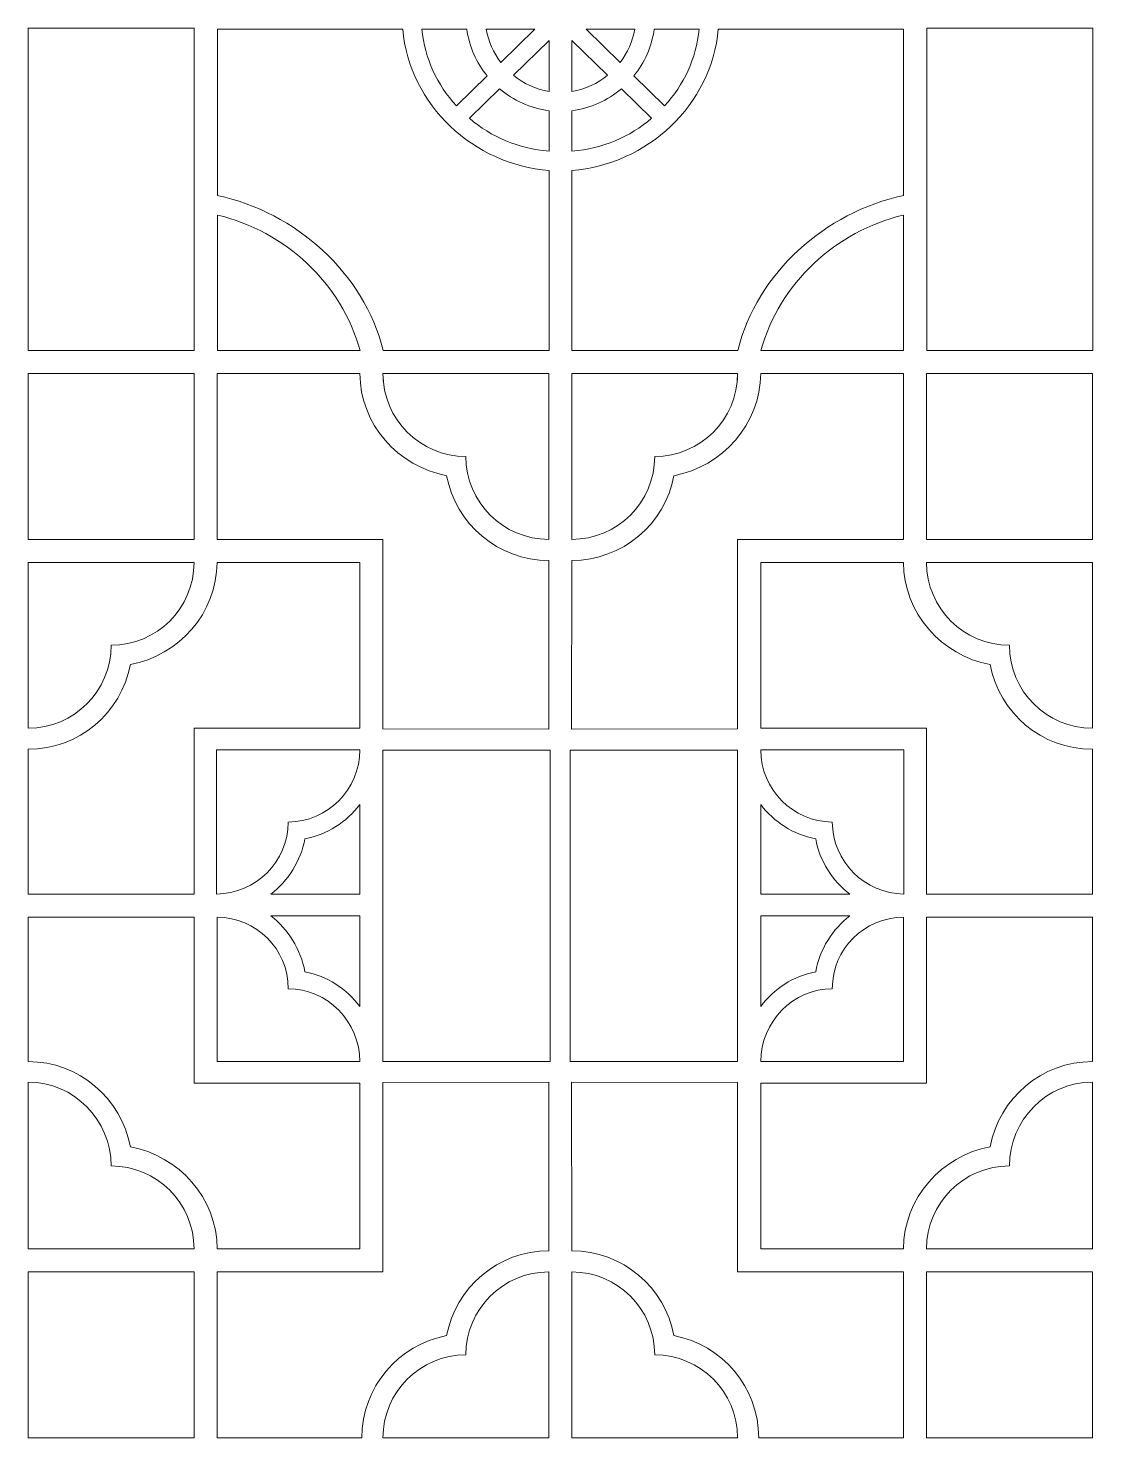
# Model space of a CAD drawing. Header units: centimetres. Extents: x -94 to 94, y -111 to 111.
# Drawn here: x -93.7 to -10.2, y -111.3 to -0.8 of the extents above; entities that cross this region are included whole.
import ezdxf

# ---------------------------------------------------------------- set-up
doc = ezdxf.new("R2010")
doc.units = ezdxf.units.CM
doc.header["$MEASUREMENT"] = 0
doc.layers.add('layer 1', color=7, linetype='Continuous')

msp = doc.modelspace()

# ---------------------------------------------------------------- linework, layer by layer
at = {"layer": 'layer 1', "color": 114, "lineweight": 9}
for points in [[(-93.65506, -26.07485), (-80.65506, -26.07485), (-80.65506, -0.81675), (-93.65506, -0.81675), (-93.65506, -26.07485)], [(-23.20276, -26.07485), (-10.20276, -26.07485), (-10.20276, -0.81675), (-23.20276, -0.81675), (-23.20276, -26.07485)], [(-93.65461, -40.8758), (-80.65359, -40.8758), (-80.65359, -27.8758), (-93.65461, -27.8758), (-93.65461, -40.8758)], [(-23.23745, -40.8758), (-10.23643, -40.8758), (-10.23643, -27.8758), (-23.23745, -27.8758), (-23.23745, -40.8758)], [(-93.65412, -111.2781), (-80.65424, -111.2781), (-80.65424, -98.2781), (-93.65412, -98.2781), (-93.65412, -111.2781)]]:
    msp.add_lwpolyline(points, close=True, dxfattribs=at)
for points, knots in [([(-78.8278, -13.91807), (-72.66803, -15.23382), (-67.3337, -19.98852), (-65.82603, -26.07501), (-65.82603, -26.07501), (-65.82603, -26.07501), (-52.8278, -26.07501), (-52.8278, -26.07501), (-52.8278, -26.07501), (-52.8278, -26.07501), (-52.8278, -11.961), (-52.8278, -11.961), (-52.8278, -11.961), (-58.70695, -11.51613), (-63.77935, -6.85782), (-64.29955, -0.88645), (-64.29955, -0.88645), (-64.29955, -0.88645), (-78.8278, -0.88449), (-78.8278, -0.88449), (-78.8278, -0.88449), (-78.8278, -0.88449), (-78.8278, -13.91807), (-78.8278, -13.91807)], [0, 0, 0, 0, 0.142857143, 0.142857143, 0.142857143, 0.142857143, 0.285714286, 0.285714286, 0.285714286, 0.285714286, 0.428571429, 0.428571429, 0.428571429, 0.428571429, 0.571428571, 0.571428571, 0.571428571, 0.571428571, 0.714285714, 0.714285714, 0.714285714, 0.714285714, 1, 1, 1, 1]), ([(-57.68912, -4.54805), (-57.68912, -4.54805), (-60.09266, -6.89402), (-60.09266, -6.89402), (-60.09266, -6.89402), (-61.608, -5.25292), (-62.56077, -3.20323), (-62.79268, -0.88809), (-62.79268, -0.88809), (-62.79268, -0.88809), (-59.27241, -0.89241), (-59.27241, -0.89241), (-59.27241, -0.89241), (-59.08114, -2.26467), (-58.51841, -3.5182), (-57.68912, -4.54805)], [0, 0, 0, 0, 0.2, 0.2, 0.2, 0.2, 0.4, 0.4, 0.4, 0.4, 0.6, 0.6, 0.6, 0.6, 1, 1, 1, 1]), ([(-53.95004, -0.89855), (-53.95004, -0.89855), (-57.7536, -0.89406), (-57.7536, -0.89406), (-57.7536, -0.89406), (-57.58367, -1.86003), (-57.18262, -2.74665), (-56.60955, -3.49435), (-56.60955, -3.49435), (-56.60955, -3.49435), (-53.95004, -0.89855), (-53.95004, -0.89855), (-53.95004, -0.89855), (-53.95004, -0.89855), (-53.95004, -0.89855), (-53.95004, -0.89855)], [0, 0, 0, 0, 0.2, 0.2, 0.2, 0.2, 0.4, 0.4, 0.4, 0.4, 0.6, 0.6, 0.6, 0.6, 1, 1, 1, 1]), ([(-25.03002, -13.91807), (-31.18979, -15.23382), (-36.52412, -19.98852), (-38.03179, -26.07501), (-38.03179, -26.07501), (-38.03179, -26.07501), (-51.03002, -26.07501), (-51.03002, -26.07501), (-51.03002, -26.07501), (-51.03002, -26.07501), (-51.03002, -11.961), (-51.03002, -11.961), (-51.03002, -11.961), (-45.15087, -11.51613), (-40.07847, -6.85782), (-39.55827, -0.88645), (-39.55827, -0.88645), (-39.55827, -0.88645), (-25.03002, -0.88449), (-25.03002, -0.88449), (-25.03002, -0.88449), (-25.03002, -0.88449), (-25.03002, -13.91807), (-25.03002, -13.91807)], [0, 0, 0, 0, 0.142857143, 0.142857143, 0.142857143, 0.142857143, 0.285714286, 0.285714286, 0.285714286, 0.285714286, 0.428571429, 0.428571429, 0.428571429, 0.428571429, 0.571428571, 0.571428571, 0.571428571, 0.571428571, 0.714285714, 0.714285714, 0.714285714, 0.714285714, 1, 1, 1, 1]), ([(-49.90778, -0.89855), (-49.90778, -0.89855), (-46.10422, -0.89406), (-46.10422, -0.89406), (-46.10422, -0.89406), (-46.27415, -1.86003), (-46.6752, -2.74665), (-47.24827, -3.49435), (-47.24827, -3.49435), (-47.24827, -3.49435), (-49.90778, -0.89855), (-49.90778, -0.89855), (-49.90778, -0.89855), (-49.90778, -0.89855), (-49.90778, -0.89855), (-49.90778, -0.89855)], [0, 0, 0, 0, 0.2, 0.2, 0.2, 0.2, 0.4, 0.4, 0.4, 0.4, 0.6, 0.6, 0.6, 0.6, 1, 1, 1, 1]), ([(-46.1687, -4.54805), (-46.1687, -4.54805), (-43.76516, -6.89402), (-43.76516, -6.89402), (-43.76516, -6.89402), (-42.24982, -5.25292), (-41.29705, -3.20323), (-41.06514, -0.88809), (-41.06514, -0.88809), (-41.06514, -0.88809), (-44.58541, -0.89241), (-44.58541, -0.89241), (-44.58541, -0.89241), (-44.77668, -2.26467), (-45.33941, -3.5182), (-46.1687, -4.54805)], [0, 0, 0, 0, 0.2, 0.2, 0.2, 0.2, 0.4, 0.4, 0.4, 0.4, 0.6, 0.6, 0.6, 0.6, 1, 1, 1, 1]), ([(-52.8278, -5.76784), (-53.8763, -5.59492), (-54.8333, -5.1501), (-55.62379, -4.50822), (-55.62379, -4.50822), (-55.62379, -4.50822), (-52.8278, -1.77924), (-52.8278, -1.77924), (-52.8278, -1.77924), (-52.8278, -1.77924), (-52.8278, -5.76784), (-52.8278, -5.76784)], [0, 0, 0, 0, 0.25, 0.25, 0.25, 0.25, 0.5, 0.5, 0.5, 0.5, 1, 1, 1, 1]), ([(-51.03002, -5.76784), (-49.98152, -5.59492), (-49.02452, -5.1501), (-48.23403, -4.50822), (-48.23403, -4.50822), (-48.23403, -4.50822), (-51.03002, -1.77924), (-51.03002, -1.77924), (-51.03002, -1.77924), (-51.03002, -1.77924), (-51.03002, -5.76784), (-51.03002, -5.76784)], [0, 0, 0, 0, 0.25, 0.25, 0.25, 0.25, 0.5, 0.5, 0.5, 0.5, 1, 1, 1, 1]), ([(-52.8278, -10.45607), (-55.24638, -10.24854), (-57.35948, -9.35186), (-59.07333, -7.87513), (-59.07333, -7.87513), (-59.07333, -7.87513), (-56.70292, -5.5615), (-56.70292, -5.5615), (-56.70292, -5.5615), (-55.62943, -6.47525), (-54.29527, -7.09192), (-52.8278, -7.28416), (-52.8278, -7.28416), (-52.8278, -7.28416), (-52.8278, -10.45607), (-52.8278, -10.45607)], [0, 0, 0, 0, 0.2, 0.2, 0.2, 0.2, 0.4, 0.4, 0.4, 0.4, 0.6, 0.6, 0.6, 0.6, 1, 1, 1, 1]), ([(-51.03002, -10.45607), (-48.61144, -10.24854), (-46.49834, -9.35186), (-44.78449, -7.87513), (-44.78449, -7.87513), (-44.78449, -7.87513), (-47.1549, -5.5615), (-47.1549, -5.5615), (-47.1549, -5.5615), (-48.22839, -6.47525), (-49.56255, -7.09192), (-51.03002, -7.28416), (-51.03002, -7.28416), (-51.03002, -7.28416), (-51.03002, -10.45607), (-51.03002, -10.45607)], [0, 0, 0, 0, 0.2, 0.2, 0.2, 0.2, 0.4, 0.4, 0.4, 0.4, 0.6, 0.6, 0.6, 0.6, 1, 1, 1, 1]), ([(-67.6357, -26.07501), (-69.07872, -20.81883), (-73.49836, -16.71541), (-78.8278, -15.45579), (-78.8278, -15.45579), (-78.8278, -15.45579), (-78.8278, -26.07501), (-78.8278, -26.07501), (-78.8278, -26.07501), (-78.8278, -26.07501), (-67.6357, -26.07501), (-67.6357, -26.07501)], [0, 0, 0, 0, 0.25, 0.25, 0.25, 0.25, 0.5, 0.5, 0.5, 0.5, 1, 1, 1, 1]), ([(-36.22212, -26.07501), (-34.7791, -20.81883), (-30.35946, -16.71541), (-25.03002, -15.45579), (-25.03002, -15.45579), (-25.03002, -15.45579), (-25.03002, -26.07501), (-25.03002, -26.07501), (-25.03002, -26.07501), (-25.03002, -26.07501), (-36.22212, -26.07501), (-36.22212, -26.07501)], [0, 0, 0, 0, 0.25, 0.25, 0.25, 0.25, 0.5, 0.5, 0.5, 0.5, 1, 1, 1, 1]), ([(-52.84675, -42.52561), (-56.83109, -42.52561), (-60.14862, -39.66489), (-60.85702, -35.88585), (-60.85702, -35.88585), (-64.63607, -35.17744), (-67.65299, -31.85993), (-67.65299, -27.87561), (-67.65299, -27.87561), (-67.65299, -27.87561), (-78.84675, -27.87561), (-78.84675, -27.87561), (-78.84675, -27.87561), (-78.84675, -27.87561), (-78.84675, -40.87561), (-78.84675, -40.87561), (-78.84675, -40.87561), (-78.84675, -40.87561), (-65.84675, -40.87561), (-65.84675, -40.87561), (-65.84675, -40.87561), (-65.84675, -40.87561), (-65.84484, -55.72756), (-65.84484, -55.72756), (-65.84484, -55.72756), (-65.84484, -55.72756), (-52.83692, -55.75104), (-52.83692, -55.75104), (-52.83692, -55.75104), (-52.83692, -55.75104), (-52.84675, -42.52561), (-52.84675, -42.52561)], [0, 0, 0, 0, 0.111111111, 0.111111111, 0.111111111, 0.111111111, 0.222222222, 0.222222222, 0.222222222, 0.222222222, 0.333333333, 0.333333333, 0.333333333, 0.333333333, 0.444444444, 0.444444444, 0.444444444, 0.444444444, 0.555555556, 0.555555556, 0.555555556, 0.555555556, 0.666666667, 0.666666667, 0.666666667, 0.666666667, 0.777777778, 0.777777778, 0.777777778, 0.777777778, 1, 1, 1, 1]), ([(-52.84675, -40.87561), (-56.43599, -40.87561), (-59.34675, -37.96485), (-59.34675, -34.37561), (-59.34675, -34.37561), (-62.93599, -34.37561), (-65.84675, -31.46485), (-65.84675, -27.87561), (-65.84675, -27.87561), (-65.84675, -27.87561), (-52.84675, -27.87561), (-52.84675, -27.87561), (-52.84675, -27.87561), (-52.84675, -27.87561), (-52.84675, -40.87561), (-52.84675, -40.87561)], [0, 0, 0, 0, 0.2, 0.2, 0.2, 0.2, 0.4, 0.4, 0.4, 0.4, 0.6, 0.6, 0.6, 0.6, 1, 1, 1, 1]), ([(-51.04429, -42.52561), (-47.05995, -42.52561), (-43.74242, -39.66489), (-43.03402, -35.88585), (-43.03402, -35.88585), (-39.25497, -35.17744), (-36.23805, -31.85993), (-36.23805, -27.87561), (-36.23805, -27.87561), (-36.23805, -27.87561), (-25.04429, -27.87561), (-25.04429, -27.87561), (-25.04429, -27.87561), (-25.04429, -27.87561), (-25.04429, -40.87561), (-25.04429, -40.87561), (-25.04429, -40.87561), (-25.04429, -40.87561), (-38.04429, -40.87561), (-38.04429, -40.87561), (-38.04429, -40.87561), (-38.04429, -40.87561), (-38.0462, -55.72756), (-38.0462, -55.72756), (-38.0462, -55.72756), (-38.0462, -55.72756), (-51.05412, -55.75104), (-51.05412, -55.75104), (-51.05412, -55.75104), (-51.05412, -55.75104), (-51.04429, -42.52561), (-51.04429, -42.52561)], [0, 0, 0, 0, 0.111111111, 0.111111111, 0.111111111, 0.111111111, 0.222222222, 0.222222222, 0.222222222, 0.222222222, 0.333333333, 0.333333333, 0.333333333, 0.333333333, 0.444444444, 0.444444444, 0.444444444, 0.444444444, 0.555555556, 0.555555556, 0.555555556, 0.555555556, 0.666666667, 0.666666667, 0.666666667, 0.666666667, 0.777777778, 0.777777778, 0.777777778, 0.777777778, 1, 1, 1, 1]), ([(-51.04429, -40.87561), (-47.45505, -40.87561), (-44.54429, -37.96485), (-44.54429, -34.37561), (-44.54429, -34.37561), (-40.95505, -34.37561), (-38.04429, -31.46485), (-38.04429, -27.87561), (-38.04429, -27.87561), (-38.04429, -27.87561), (-51.04429, -27.87561), (-51.04429, -27.87561), (-51.04429, -27.87561), (-51.04429, -27.87561), (-51.04429, -40.87561), (-51.04429, -40.87561)], [0, 0, 0, 0, 0.2, 0.2, 0.2, 0.2, 0.4, 0.4, 0.4, 0.4, 0.6, 0.6, 0.6, 0.6, 1, 1, 1, 1]), ([(-93.65377, -55.67695), (-90.06453, -55.67695), (-87.15377, -52.76619), (-87.15377, -49.17695), (-87.15377, -49.17695), (-83.56453, -49.17695), (-80.65377, -46.26619), (-80.65377, -42.67695), (-80.65377, -42.67695), (-80.65377, -42.67695), (-93.65377, -42.67695), (-93.65377, -42.67695), (-93.65377, -42.67695), (-93.65377, -42.67695), (-93.65377, -55.67695), (-93.65377, -55.67695)], [0, 0, 0, 0, 0.2, 0.2, 0.2, 0.2, 0.4, 0.4, 0.4, 0.4, 0.6, 0.6, 0.6, 0.6, 1, 1, 1, 1]), ([(-80.65377, -55.67695), (-80.65377, -55.67695), (-67.65377, -55.67695), (-67.65377, -55.67695), (-67.65377, -55.67695), (-67.65377, -55.67695), (-67.65377, -42.67695), (-67.65377, -42.67695), (-67.65377, -42.67695), (-67.65377, -42.67695), (-78.85077, -42.67695), (-78.85077, -42.67695), (-78.85077, -42.67695), (-78.85077, -46.66127), (-81.86445, -49.97878), (-85.6435, -50.68719), (-85.6435, -50.68719), (-86.3519, -54.46623), (-89.66943, -57.32695), (-93.65377, -57.32695), (-93.65377, -57.32695), (-93.65377, -57.32695), (-93.65377, -68.67695), (-93.65377, -68.67695), (-93.65377, -68.67695), (-93.65377, -68.67695), (-80.65377, -68.67695), (-80.65377, -68.67695), (-80.65377, -68.67695), (-80.65377, -68.67695), (-80.65377, -55.67695), (-80.65377, -55.67695)], [0, 0, 0, 0, 0.111111111, 0.111111111, 0.111111111, 0.111111111, 0.222222222, 0.222222222, 0.222222222, 0.222222222, 0.333333333, 0.333333333, 0.333333333, 0.333333333, 0.444444444, 0.444444444, 0.444444444, 0.444444444, 0.555555556, 0.555555556, 0.555555556, 0.555555556, 0.666666667, 0.666666667, 0.666666667, 0.666666667, 0.777777778, 0.777777778, 0.777777778, 0.777777778, 1, 1, 1, 1]), ([(-23.23727, -55.67695), (-23.23727, -55.67695), (-36.23727, -55.67695), (-36.23727, -55.67695), (-36.23727, -55.67695), (-36.23727, -55.67695), (-36.23727, -42.67695), (-36.23727, -42.67695), (-36.23727, -42.67695), (-36.23727, -42.67695), (-25.04027, -42.67695), (-25.04027, -42.67695), (-25.04027, -42.67695), (-25.04027, -46.66127), (-22.02659, -49.97878), (-18.24754, -50.68719), (-18.24754, -50.68719), (-17.53914, -54.46623), (-14.22161, -57.32695), (-10.23727, -57.32695), (-10.23727, -57.32695), (-10.23727, -57.32695), (-10.23727, -68.67695), (-10.23727, -68.67695), (-10.23727, -68.67695), (-10.23727, -68.67695), (-23.23727, -68.67695), (-23.23727, -68.67695), (-23.23727, -68.67695), (-23.23727, -68.67695), (-23.23727, -55.67695), (-23.23727, -55.67695)], [0, 0, 0, 0, 0.111111111, 0.111111111, 0.111111111, 0.111111111, 0.222222222, 0.222222222, 0.222222222, 0.222222222, 0.333333333, 0.333333333, 0.333333333, 0.333333333, 0.444444444, 0.444444444, 0.444444444, 0.444444444, 0.555555556, 0.555555556, 0.555555556, 0.555555556, 0.666666667, 0.666666667, 0.666666667, 0.666666667, 0.777777778, 0.777777778, 0.777777778, 0.777777778, 1, 1, 1, 1]), ([(-10.23727, -55.67695), (-13.82651, -55.67695), (-16.73727, -52.76619), (-16.73727, -49.17695), (-16.73727, -49.17695), (-20.32651, -49.17695), (-23.23727, -46.26619), (-23.23727, -42.67695), (-23.23727, -42.67695), (-23.23727, -42.67695), (-10.23727, -42.67695), (-10.23727, -42.67695), (-10.23727, -42.67695), (-10.23727, -42.67695), (-10.23727, -55.67695), (-10.23727, -55.67695)], [0, 0, 0, 0, 0.2, 0.2, 0.2, 0.2, 0.4, 0.4, 0.4, 0.4, 0.6, 0.6, 0.6, 0.6, 1, 1, 1, 1]), ([(-78.88207, -68.67094), (-75.8262, -68.6241), (-73.27209, -66.13678), (-73.26914, -63.03034), (-73.26914, -63.03034), (-73.26914, -63.03034), (-73.26907, -63.02487), (-73.26907, -63.02487), (-73.26907, -63.02487), (-73.26907, -63.02487), (-73.26363, -63.0248), (-73.26363, -63.0248), (-73.26363, -63.0248), (-70.19653, -63.02178), (-67.65749, -60.46682), (-67.6561, -57.38135), (-67.6561, -57.38135), (-67.6561, -57.38135), (-67.65606, -57.3788), (-67.65606, -57.3788), (-67.65606, -57.3788), (-67.65606, -57.3788), (-78.88207, -57.3788), (-78.88207, -57.3788), (-78.88207, -57.3788), (-78.88207, -57.3788), (-78.88207, -68.67094), (-78.88207, -68.67094)], [0, 0, 0, 0, 0.125, 0.125, 0.125, 0.125, 0.25, 0.25, 0.25, 0.25, 0.375, 0.375, 0.375, 0.375, 0.5, 0.5, 0.5, 0.5, 0.625, 0.625, 0.625, 0.625, 0.75, 0.75, 0.75, 0.75, 1, 1, 1, 1]), ([(-65.84648, -81.79986), (-65.84648, -81.79986), (-65.84648, -57.38093), (-65.84648, -57.38093), (-65.84648, -57.38093), (-65.84648, -57.38093), (-52.72941, -57.38093), (-52.72941, -57.38093), (-52.72941, -57.38093), (-52.72941, -57.38093), (-52.72941, -81.79986), (-52.72941, -81.79986), (-52.72941, -81.79986), (-52.72941, -81.79986), (-65.84648, -81.79986), (-65.84648, -81.79986)], [0, 0, 0, 0, 0.2, 0.2, 0.2, 0.2, 0.4, 0.4, 0.4, 0.4, 0.6, 0.6, 0.6, 0.6, 1, 1, 1, 1]), ([(-38.04456, -81.79986), (-38.04456, -81.79986), (-38.04456, -57.38093), (-38.04456, -57.38093), (-38.04456, -57.38093), (-38.04456, -57.38093), (-51.16163, -57.38093), (-51.16163, -57.38093), (-51.16163, -57.38093), (-51.16163, -57.38093), (-51.16163, -81.79986), (-51.16163, -81.79986), (-51.16163, -81.79986), (-51.16163, -81.79986), (-38.04456, -81.79986), (-38.04456, -81.79986)], [0, 0, 0, 0, 0.2, 0.2, 0.2, 0.2, 0.4, 0.4, 0.4, 0.4, 0.6, 0.6, 0.6, 0.6, 1, 1, 1, 1]), ([(-25.00897, -68.67094), (-28.06484, -68.6241), (-30.61895, -66.13678), (-30.6219, -63.03034), (-30.6219, -63.03034), (-30.6219, -63.03034), (-30.62197, -63.02487), (-30.62197, -63.02487), (-30.62197, -63.02487), (-30.62197, -63.02487), (-30.62741, -63.0248), (-30.62741, -63.0248), (-30.62741, -63.0248), (-33.69451, -63.02178), (-36.23355, -60.46682), (-36.23494, -57.38135), (-36.23494, -57.38135), (-36.23494, -57.38135), (-36.23498, -57.3788), (-36.23498, -57.3788), (-36.23498, -57.3788), (-36.23498, -57.3788), (-25.00897, -57.3788), (-25.00897, -57.3788), (-25.00897, -57.3788), (-25.00897, -57.3788), (-25.00897, -68.67094), (-25.00897, -68.67094)], [0, 0, 0, 0, 0.125, 0.125, 0.125, 0.125, 0.25, 0.25, 0.25, 0.25, 0.375, 0.375, 0.375, 0.375, 0.5, 0.5, 0.5, 0.5, 0.625, 0.625, 0.625, 0.625, 0.75, 0.75, 0.75, 0.75, 1, 1, 1, 1]), ([(-67.65606, -61.64955), (-68.69133, -63.02397), (-70.21397, -64.00657), (-71.96489, -64.3367), (-71.96489, -64.3367), (-72.2931, -66.09795), (-73.26995, -67.62957), (-74.63633, -68.67094), (-74.63633, -68.67094), (-74.63633, -68.67094), (-67.65606, -68.67094), (-67.65606, -68.67094), (-67.65606, -68.67094), (-67.65606, -68.67094), (-67.65606, -61.64955), (-67.65606, -61.64955)], [0, 0, 0, 0, 0.2, 0.2, 0.2, 0.2, 0.4, 0.4, 0.4, 0.4, 0.6, 0.6, 0.6, 0.6, 1, 1, 1, 1]), ([(-36.23498, -61.64955), (-35.19971, -63.02397), (-33.67707, -64.00657), (-31.92615, -64.3367), (-31.92615, -64.3367), (-31.59794, -66.09795), (-30.62109, -67.62957), (-29.25471, -68.67094), (-29.25471, -68.67094), (-29.25471, -68.67094), (-36.23498, -68.67094), (-36.23498, -68.67094), (-36.23498, -68.67094), (-36.23498, -68.67094), (-36.23498, -61.64955), (-36.23498, -61.64955)], [0, 0, 0, 0, 0.2, 0.2, 0.2, 0.2, 0.4, 0.4, 0.4, 0.4, 0.6, 0.6, 0.6, 0.6, 1, 1, 1, 1]), ([(-80.65377, -83.47695), (-80.65377, -83.47695), (-67.65377, -83.47695), (-67.65377, -83.47695), (-67.65377, -83.47695), (-67.65377, -83.47695), (-67.65377, -96.47695), (-67.65377, -96.47695), (-67.65377, -96.47695), (-67.65377, -96.47695), (-78.84555, -96.47695), (-78.84555, -96.47695), (-78.84555, -96.47695), (-78.84555, -92.49263), (-81.86445, -89.17512), (-85.6435, -88.46671), (-85.6435, -88.46671), (-86.3519, -84.68767), (-89.66943, -81.79825), (-93.65377, -81.79825), (-93.65377, -81.79825), (-93.65377, -81.79825), (-93.65377, -70.47695), (-93.65377, -70.47695), (-93.65377, -70.47695), (-93.65377, -70.47695), (-80.65377, -70.47695), (-80.65377, -70.47695), (-80.65377, -70.47695), (-80.65377, -70.47695), (-80.65377, -83.47695), (-80.65377, -83.47695)], [0, 0, 0, 0, 0.111111111, 0.111111111, 0.111111111, 0.111111111, 0.222222222, 0.222222222, 0.222222222, 0.222222222, 0.333333333, 0.333333333, 0.333333333, 0.333333333, 0.444444444, 0.444444444, 0.444444444, 0.444444444, 0.555555556, 0.555555556, 0.555555556, 0.555555556, 0.666666667, 0.666666667, 0.666666667, 0.666666667, 0.777777778, 0.777777778, 0.777777778, 0.777777778, 1, 1, 1, 1]), ([(-78.84637, -70.47315), (-75.77279, -70.52198), (-73.26862, -72.92765), (-73.26862, -76.08826), (-73.26862, -76.08826), (-70.19799, -76.08826), (-67.65517, -78.6746), (-67.65517, -81.79772), (-67.65517, -81.79772), (-67.65517, -81.79772), (-78.84637, -81.79772), (-78.84637, -81.79772), (-78.84637, -81.79772), (-78.84637, -81.79772), (-78.84637, -70.47315), (-78.84637, -70.47315)], [0, 0, 0, 0, 0.2, 0.2, 0.2, 0.2, 0.4, 0.4, 0.4, 0.4, 0.6, 0.6, 0.6, 0.6, 1, 1, 1, 1]), ([(-67.65517, -77.47902), (-68.69052, -76.08917), (-70.21329, -75.09554), (-71.96434, -74.7617), (-71.96434, -74.7617), (-72.29258, -72.98068), (-73.2695, -71.43186), (-74.63599, -70.3788), (-74.63599, -70.3788), (-74.63599, -70.3788), (-67.65517, -70.3788), (-67.65517, -70.3788), (-67.65517, -70.3788), (-67.65517, -70.3788), (-67.65517, -77.47902), (-67.65517, -77.47902)], [0, 0, 0, 0, 0.2, 0.2, 0.2, 0.2, 0.4, 0.4, 0.4, 0.4, 0.6, 0.6, 0.6, 0.6, 1, 1, 1, 1]), ([(-23.23727, -83.47695), (-23.23727, -83.47695), (-36.23727, -83.47695), (-36.23727, -83.47695), (-36.23727, -83.47695), (-36.23727, -83.47695), (-36.23727, -96.47695), (-36.23727, -96.47695), (-36.23727, -96.47695), (-36.23727, -96.47695), (-25.04549, -96.47695), (-25.04549, -96.47695), (-25.04549, -96.47695), (-25.04549, -92.49263), (-22.02659, -89.17512), (-18.24754, -88.46671), (-18.24754, -88.46671), (-17.53914, -84.68767), (-14.22161, -81.79825), (-10.23727, -81.79825), (-10.23727, -81.79825), (-10.23727, -81.79825), (-10.23727, -70.47695), (-10.23727, -70.47695), (-10.23727, -70.47695), (-10.23727, -70.47695), (-23.23727, -70.47695), (-23.23727, -70.47695), (-23.23727, -70.47695), (-23.23727, -70.47695), (-23.23727, -83.47695), (-23.23727, -83.47695)], [0, 0, 0, 0, 0.111111111, 0.111111111, 0.111111111, 0.111111111, 0.222222222, 0.222222222, 0.222222222, 0.222222222, 0.333333333, 0.333333333, 0.333333333, 0.333333333, 0.444444444, 0.444444444, 0.444444444, 0.444444444, 0.555555556, 0.555555556, 0.555555556, 0.555555556, 0.666666667, 0.666666667, 0.666666667, 0.666666667, 0.777777778, 0.777777778, 0.777777778, 0.777777778, 1, 1, 1, 1]), ([(-36.23587, -77.47902), (-35.20052, -76.08917), (-33.67775, -75.09554), (-31.9267, -74.7617), (-31.9267, -74.7617), (-31.59846, -72.98068), (-30.62154, -71.43186), (-29.25505, -70.3788), (-29.25505, -70.3788), (-29.25505, -70.3788), (-36.23587, -70.3788), (-36.23587, -70.3788), (-36.23587, -70.3788), (-36.23587, -70.3788), (-36.23587, -77.47902), (-36.23587, -77.47902)], [0, 0, 0, 0, 0.2, 0.2, 0.2, 0.2, 0.4, 0.4, 0.4, 0.4, 0.6, 0.6, 0.6, 0.6, 1, 1, 1, 1]), ([(-25.04467, -70.47315), (-28.11825, -70.52198), (-30.62242, -72.92765), (-30.62242, -76.08826), (-30.62242, -76.08826), (-33.69305, -76.08826), (-36.23587, -78.6746), (-36.23587, -81.79772), (-36.23587, -81.79772), (-36.23587, -81.79772), (-25.04467, -81.79772), (-25.04467, -81.79772), (-25.04467, -81.79772), (-25.04467, -81.79772), (-25.04467, -70.47315), (-25.04467, -70.47315)], [0, 0, 0, 0, 0.2, 0.2, 0.2, 0.2, 0.4, 0.4, 0.4, 0.4, 0.6, 0.6, 0.6, 0.6, 1, 1, 1, 1]), ([(-93.65084, -83.4037), (-90.0616, -83.4037), (-87.15377, -86.38771), (-87.15377, -89.97695), (-87.15377, -89.97695), (-83.56453, -89.97695), (-80.65377, -92.88771), (-80.65377, -96.47695), (-80.65377, -96.47695), (-80.65377, -96.47695), (-93.65377, -96.47695), (-93.65377, -96.47695), (-93.65377, -96.47695), (-93.65377, -96.47695), (-93.65084, -83.4037), (-93.65084, -83.4037)], [0, 0, 0, 0, 0.2, 0.2, 0.2, 0.2, 0.4, 0.4, 0.4, 0.4, 0.6, 0.6, 0.6, 0.6, 1, 1, 1, 1]), ([(-52.84675, -96.62829), (-56.83109, -96.62829), (-60.14862, -99.48901), (-60.85702, -103.26805), (-60.85702, -103.26805), (-64.63607, -103.97646), (-67.49675, -107.29397), (-67.49675, -111.27829), (-67.49675, -111.27829), (-67.49675, -111.27829), (-78.84675, -111.27829), (-78.84675, -111.27829), (-78.84675, -111.27829), (-78.84675, -111.27829), (-78.84675, -98.27829), (-78.84675, -98.27829), (-78.84675, -98.27829), (-78.84675, -98.27829), (-65.84675, -98.27829), (-65.84675, -98.27829), (-65.84675, -98.27829), (-65.84675, -98.27829), (-65.84484, -83.42634), (-65.84484, -83.42634), (-65.84484, -83.42634), (-65.84484, -83.42634), (-52.83692, -83.40286), (-52.83692, -83.40286), (-52.83692, -83.40286), (-52.83692, -83.40286), (-52.84675, -96.62829), (-52.84675, -96.62829)], [0, 0, 0, 0, 0.111111111, 0.111111111, 0.111111111, 0.111111111, 0.222222222, 0.222222222, 0.222222222, 0.222222222, 0.333333333, 0.333333333, 0.333333333, 0.333333333, 0.444444444, 0.444444444, 0.444444444, 0.444444444, 0.555555556, 0.555555556, 0.555555556, 0.555555556, 0.666666667, 0.666666667, 0.666666667, 0.666666667, 0.777777778, 0.777777778, 0.777777778, 0.777777778, 1, 1, 1, 1]), ([(-51.04429, -96.62829), (-47.05995, -96.62829), (-43.74242, -99.48901), (-43.03402, -103.26805), (-43.03402, -103.26805), (-39.25497, -103.97646), (-36.39429, -107.29397), (-36.39429, -111.27829), (-36.39429, -111.27829), (-36.39429, -111.27829), (-25.04429, -111.27829), (-25.04429, -111.27829), (-25.04429, -111.27829), (-25.04429, -111.27829), (-25.04429, -98.27829), (-25.04429, -98.27829), (-25.04429, -98.27829), (-25.04429, -98.27829), (-38.04429, -98.27829), (-38.04429, -98.27829), (-38.04429, -98.27829), (-38.04429, -98.27829), (-38.0462, -83.42634), (-38.0462, -83.42634), (-38.0462, -83.42634), (-38.0462, -83.42634), (-51.05412, -83.40286), (-51.05412, -83.40286), (-51.05412, -83.40286), (-51.05412, -83.40286), (-51.04429, -96.62829), (-51.04429, -96.62829)], [0, 0, 0, 0, 0.111111111, 0.111111111, 0.111111111, 0.111111111, 0.222222222, 0.222222222, 0.222222222, 0.222222222, 0.333333333, 0.333333333, 0.333333333, 0.333333333, 0.444444444, 0.444444444, 0.444444444, 0.444444444, 0.555555556, 0.555555556, 0.555555556, 0.555555556, 0.666666667, 0.666666667, 0.666666667, 0.666666667, 0.777777778, 0.777777778, 0.777777778, 0.777777778, 1, 1, 1, 1]), ([(-10.2402, -83.4037), (-13.82944, -83.4037), (-16.73727, -86.38771), (-16.73727, -89.97695), (-16.73727, -89.97695), (-20.32651, -89.97695), (-23.23727, -92.88771), (-23.23727, -96.47695), (-23.23727, -96.47695), (-23.23727, -96.47695), (-10.23727, -96.47695), (-10.23727, -96.47695), (-10.23727, -96.47695), (-10.23727, -96.47695), (-10.2402, -83.4037), (-10.2402, -83.4037)], [0, 0, 0, 0, 0.2, 0.2, 0.2, 0.2, 0.4, 0.4, 0.4, 0.4, 0.6, 0.6, 0.6, 0.6, 1, 1, 1, 1]), ([(-52.84675, -98.27829), (-56.43599, -98.27829), (-59.34675, -101.18905), (-59.34675, -104.77829), (-59.34675, -104.77829), (-62.93599, -104.77829), (-65.84675, -107.68905), (-65.84675, -111.27829), (-65.84675, -111.27829), (-65.84675, -111.27829), (-52.84675, -111.27829), (-52.84675, -111.27829), (-52.84675, -111.27829), (-52.84675, -111.27829), (-52.84675, -98.27829), (-52.84675, -98.27829)], [0, 0, 0, 0, 0.2, 0.2, 0.2, 0.2, 0.4, 0.4, 0.4, 0.4, 0.6, 0.6, 0.6, 0.6, 1, 1, 1, 1]), ([(-51.04429, -98.27829), (-47.45505, -98.27829), (-44.54429, -101.18905), (-44.54429, -104.77829), (-44.54429, -104.77829), (-40.95505, -104.77829), (-38.04429, -107.68905), (-38.04429, -111.27829), (-38.04429, -111.27829), (-38.04429, -111.27829), (-51.04429, -111.27829), (-51.04429, -111.27829), (-51.04429, -111.27829), (-51.04429, -111.27829), (-51.04429, -98.27829), (-51.04429, -98.27829)], [0, 0, 0, 0, 0.2, 0.2, 0.2, 0.2, 0.4, 0.4, 0.4, 0.4, 0.6, 0.6, 0.6, 0.6, 1, 1, 1, 1]), ([(-10.23692, -111.2781), (-10.23692, -111.2781), (-23.23681, -111.2781), (-23.23681, -111.2781), (-23.23681, -111.2781), (-23.23681, -111.2781), (-23.23681, -98.2781), (-23.23681, -98.2781), (-23.23681, -98.2781), (-23.23681, -98.2781), (-10.23692, -98.2781), (-10.23692, -98.2781), (-10.23692, -98.2781), (-10.23692, -98.2781), (-10.23692, -111.2781), (-10.23692, -111.2781)], [0, 0, 0, 0, 0.2, 0.2, 0.2, 0.2, 0.4, 0.4, 0.4, 0.4, 0.6, 0.6, 0.6, 0.6, 1, 1, 1, 1])]:
    msp.add_open_spline(points, degree=3, knots=knots, dxfattribs=at)
at = {"layer": 'layer 1', "color": 250, "lineweight": 9}
for points in [[(-65.8192, -28.47766), (-65.82566, -28.31201), (-65.83456, -28.14696), (-65.84586, -27.9826)], [(-38.07184, -28.47766), (-38.06538, -28.31201), (-38.05648, -28.14696), (-38.04518, -27.9826)]]:
    msp.add_open_spline(points, degree=3, dxfattribs=at)

doc.saveas('drawing.dxf')
